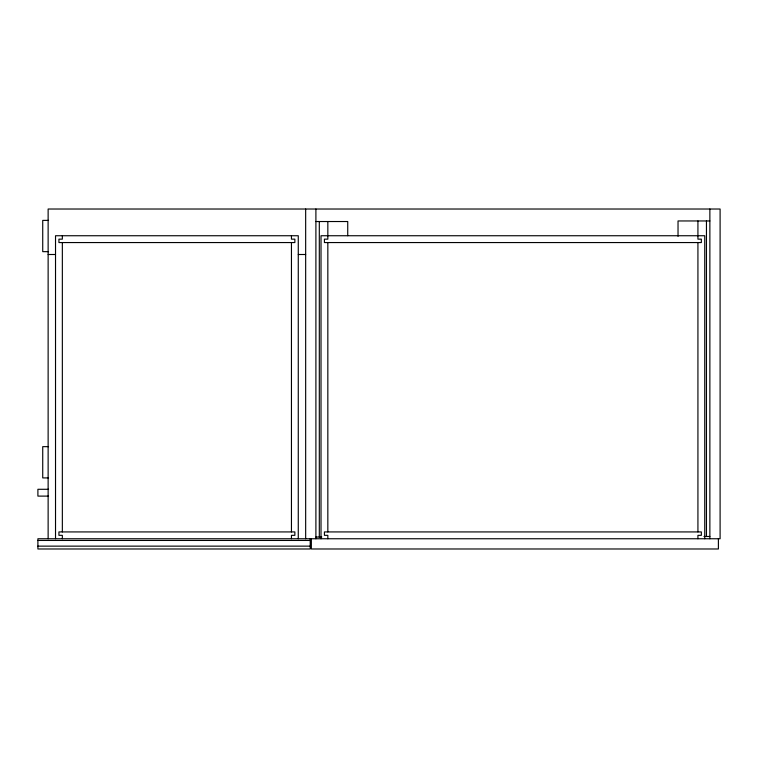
<?xml version="1.0" encoding="UTF-8"?>
<svg xmlns="http://www.w3.org/2000/svg" width="758" height="758" viewBox="0 0 758 758"><rect width="100%" height="100%" fill="white"/><g stroke="black" fill="none" stroke-linecap="round" stroke-linejoin="round"><path stroke-width="1.14" d="M48.54 220.388L42.732 220.388L42.732 251.656L48.54 251.656M709.867 220.957L678.031 220.957L678.031 236.316M315.897 221.526L347.733 221.526L347.733 235.71M48.133 254.499L55.523 254.499M298.273 254.499L305.663 254.499M48.54 446.651L42.732 446.651L42.732 477.919L48.54 477.919M48.559 489.289L37.9 489.289L37.9 496.111L48.559 496.111M703.974 536.475L709.867 536.475M315.897 537.043L321.79 537.043M37.9 540.454L310.212 540.454M37.9 546.139L310.212 546.139M718.394 538.749L718.394 548.981L311.349 548.981L311.349 538.749M709.867 209.018L709.867 538.749M706.456 220.957L706.456 536.475M704.75 538.749L704.75 235.738L321.013 235.738L321.013 538.749M697.928 220.957L697.928 239.149L701.34 239.149L701.34 242.56L324.424 242.56L324.424 239.149L327.835 239.149L327.835 221.526M697.928 242.56L697.928 531.927M697.928 538.749L697.928 535.337L701.34 535.337L701.34 531.927L324.424 531.927L324.424 535.337L327.835 535.337L327.835 538.749M327.835 242.56L327.835 531.927M319.308 221.526L319.308 537.043M315.897 209.018L315.897 538.749M310.212 538.749L310.212 548.981L37.9 548.981L37.9 538.749L720.1 538.749L720.1 209.018L48.133 209.018L48.133 538.749M305.663 209.018L305.663 538.749M298.273 538.749L298.273 235.738L55.523 235.738L55.523 538.749M291.451 235.738L291.451 239.149L294.862 239.149L294.862 242.56L58.934 242.56L58.934 239.149L62.346 239.149L62.346 235.738M291.451 242.56L291.451 531.927M291.451 538.749L291.451 535.337L294.862 535.337L294.862 531.927L58.934 531.927L58.934 535.337L62.346 535.337L62.346 538.749M62.346 242.56L62.346 531.927"/></g></svg>
